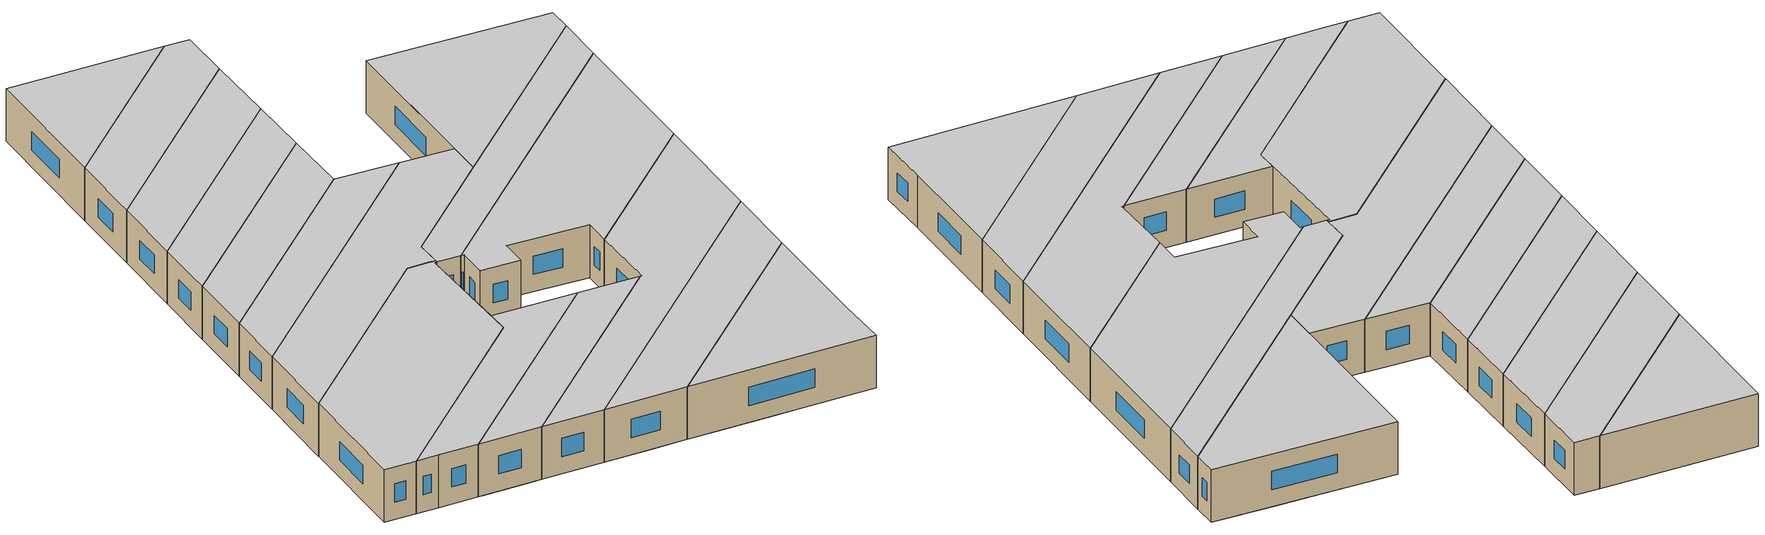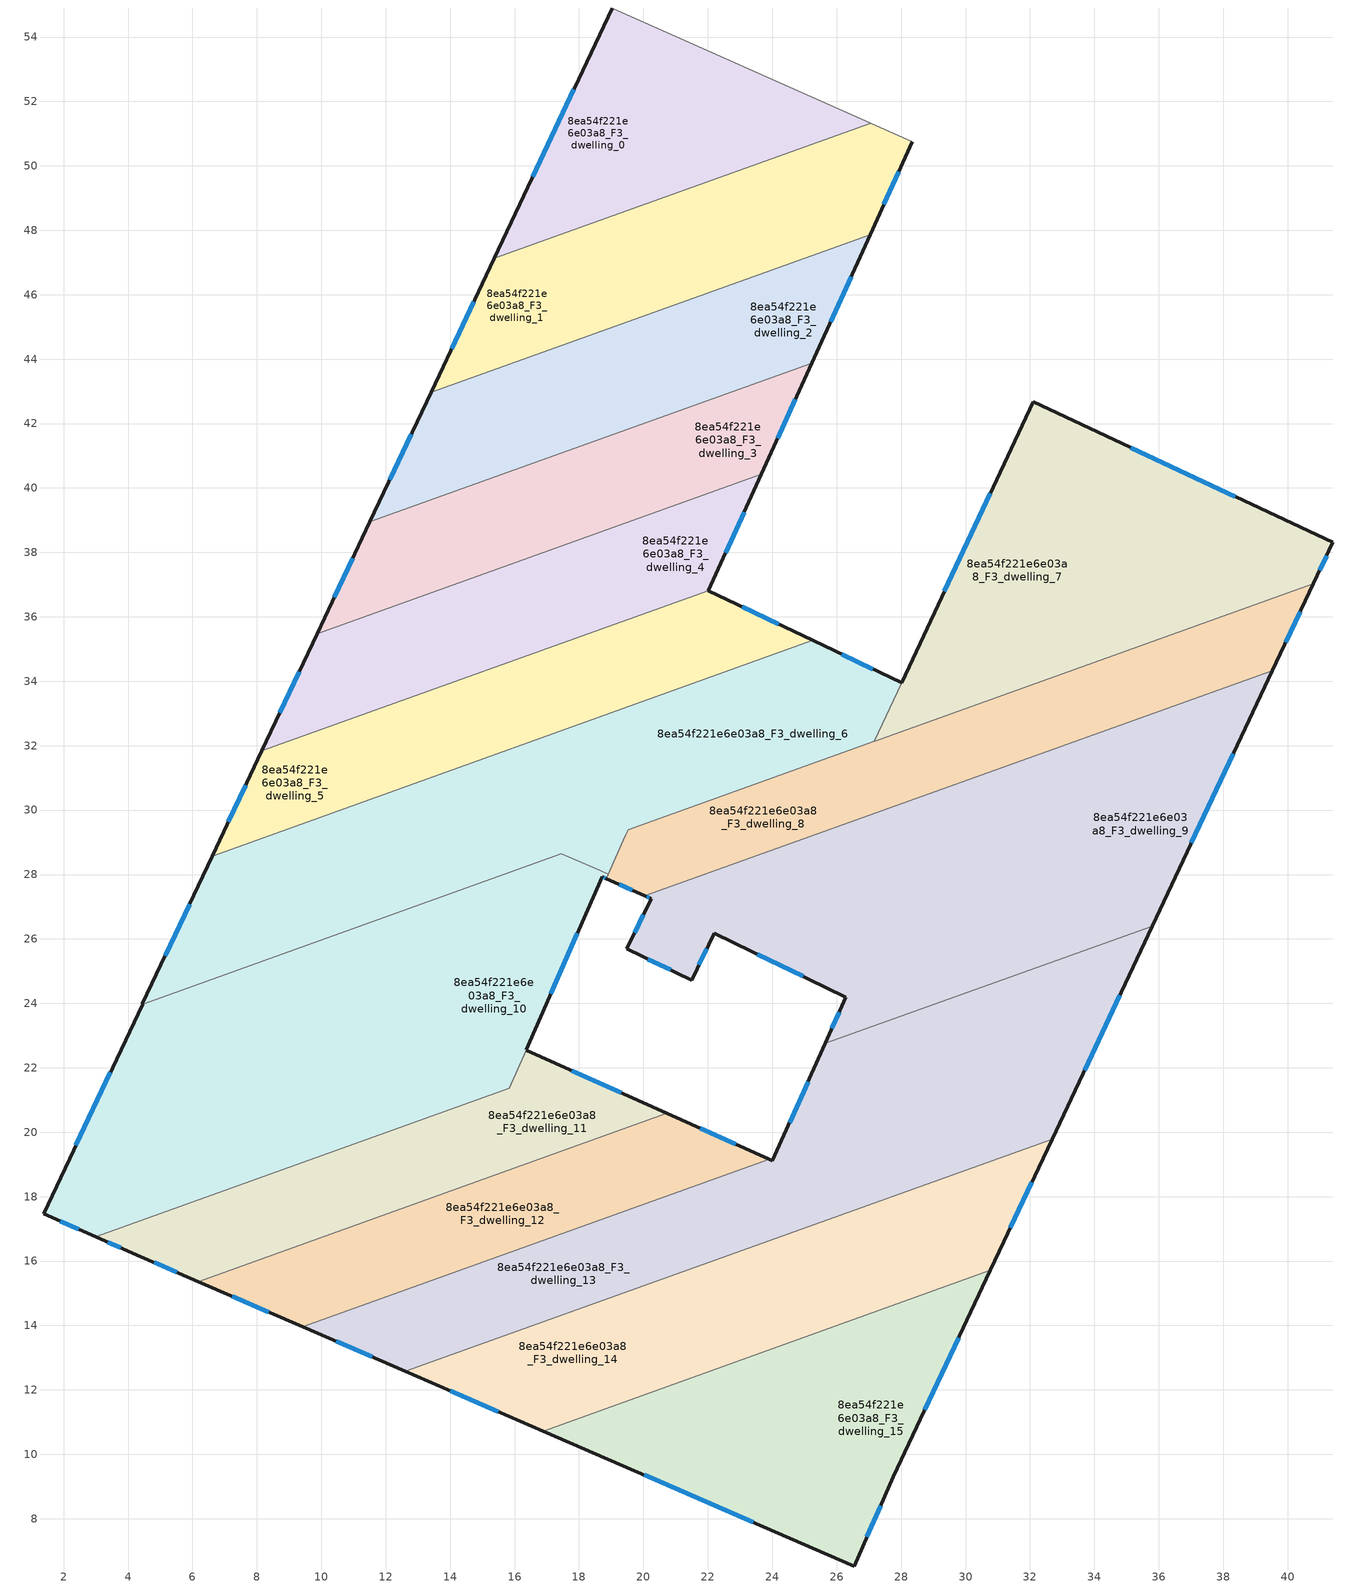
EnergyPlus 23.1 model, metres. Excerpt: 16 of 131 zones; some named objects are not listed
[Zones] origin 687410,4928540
8ea54f221e6e03a8_F3_dwelling_0
 floor to 8ea54f221e6e03a8_F2_dwelling_9 (EU_floor_Construction): 21.32,53.88 18.72,48.33 15.37,47.13 19.04,54.9 z9
 floor to 8ea54f221e6e03a8_F2_dwelling_10 (EU_floor_Construction): 23.63,52.85 22.08,49.54 18.72,48.33 21.32,53.88 z9
 floor to 8ea54f221e6e03a8_F2_dwelling_11 (EU_floor_Construction): 25.94,51.82 25.44,50.74 22.08,49.54 23.63,52.85 z9
 floor adiabatic (EU_floor_Construction): 27.06,51.33 25.44,50.74 25.94,51.82 z9
 wall outside (EU_wall_Construction): 19.04,54.9 15.37,47.13 z9:12
 wall adiabatic (EU_wall_Construction): 27.06,51.33 19.04,54.9 z9:12
 wall to 8ea54f221e6e03a8_F3_dwelling_1 (EU_wall_Construction): 15.37,47.13 27.06,51.33 z9:12
 window (EU_Window_Construction): 17.84,52.37 16.56,49.66 z9.98:11.02
 ceiling to 8ea54f221e6e03a8_F4_dwelling_0 (EU_floor_Construction): 27.06,51.33 19.04,54.9 15.37,47.13 z12
8ea54f221e6e03a8_F3_dwelling_1
 floor to 8ea54f221e6e03a8_F2_dwelling_9 (EU_floor_Construction): 18.72,48.33 16.78,44.18 13.41,42.97 15.37,47.13 z9
 floor to 8ea54f221e6e03a8_F2_dwelling_11 (EU_floor_Construction): 25.44,50.74 23.49,46.59 20.14,45.39 22.08,49.54 z9
 floor adiabatic (EU_floor_Construction): 28.35,50.75 27.04,47.86 23.49,46.59 25.44,50.74 27.06,51.33 z9
 floor to 8ea54f221e6e03a8_F2_dwelling_10 (EU_floor_Construction): 22.08,49.54 20.14,45.39 16.78,44.18 18.72,48.33 z9
 wall outside (EU_wall_Construction): 27.04,47.86 28.35,50.75 / 15.37,47.13 13.41,42.97 z9:12
 wall adiabatic (EU_wall_Construction): 28.35,50.75 27.06,51.33 z9:12
 wall to 8ea54f221e6e03a8_F3_dwelling_2 (EU_wall_Construction): 13.41,42.97 27.04,47.86 z9:12
 window (EU_Window_Construction): 27.46,48.8 27.92,49.81 / 14.73,45.78 14.05,44.32 z9.98:11.02
 ceiling to 8ea54f221e6e03a8_F4_dwelling_1 (EU_floor_Construction): 27.04,47.86 28.35,50.75 27.06,51.33 15.37,47.13 13.41,42.97 z12
8ea54f221e6e03a8_F3_dwelling_10
 floor to 8ea54f221e6e03a8_F2_dwelling_0 (EU_floor_Construction): 8.07,25.27 4.3,17.23 2.99,16.76 1.38,17.47 4.45,23.98 z9
 floor to 8ea54f221e6e03a8_F2_dwelling_3 (EU_floor_Construction): 18.51,28.2 18.44,28.05 18.72,27.93 18.65,27.78 18.62,27.72 17.69,25.6 17.57,25.32 17.38,24.89 17.31,24.72 17.16,24.39 17.14,24.34 17.02,24.06 16.92,23.83 16.54,22.96 16.39,22.62 16.36,22.55 15.95,22.73 15.21,21.14 11.56,19.83 15.32,27.88 17.45,28.64 z9
 floor to 8ea54f221e6e03a8_F2_dwelling_2 (EU_floor_Construction): 15.32,27.88 11.56,19.83 7.93,18.53 11.69,26.57 z9
 floor to 8ea54f221e6e03a8_F2_dwelling_13 (EU_floor_Construction): 18.9,28.01 18.91,28.01 18.86,27.87 18.45,28.06 18.51,28.19 18.64,28.13 z9
 floor to 8ea54f221e6e03a8_F2_dwelling_4 (EU_floor_Construction): 16.36,22.55 15.83,21.37 15.21,21.14 15.95,22.73 z9
 floor to 8ea54f221e6e03a8_F2_dwelling_1 (EU_floor_Construction): 11.69,26.57 7.93,18.53 4.3,17.23 8.07,25.27 z9
 wall outside (EU_wall_Construction): 4.45,23.98 1.38,17.47 2.99,16.76 / 18.85,27.87 18.72,27.93 / 16.36,22.56 18.72,27.93 z9:12
 wall to 8ea54f221e6e03a8_F3_dwelling_6 (EU_wall_Construction): 18.64,28.14 17.45,28.64 4.45,23.98 / 18.91,28.01 18.64,28.13 z9:12
 wall to 8ea54f221e6e03a8_F3_dwelling_11 (EU_wall_Construction): 15.84,21.37 16.36,22.55 / 2.99,16.76 15.83,21.37 z9:12
 wall to 8ea54f221e6e03a8_F3_dwelling_8 (EU_wall_Construction): 18.85,27.87 18.91,28.01 z9:12
 window (EU_Window_Construction): 1.9,17.24 2.47,16.99 / 3.45,21.86 2.38,19.59 / 18.81,27.89 18.76,27.91 / 17.13,24.3 17.95,26.18 z9.98:11.02
 ceiling to 8ea54f221e6e03a8_F4_dwelling_10 (EU_floor_Construction): 15.83,21.37 18.72,27.93 18.85,27.87 18.91,28.01 18.64,28.13 17.45,28.64 4.45,23.98 1.38,17.47 2.99,16.76 z12
8ea54f221e6e03a8_F3_dwelling_11
 floor to 8ea54f221e6e03a8_F2_dwelling_4 (EU_floor_Construction): 19.29,21.23 19.33,21.21 19.47,21.15 18.9,19.93 13.79,18.1 15.21,21.14 15.84,21.37 16.36,22.55 z9
 floor to 8ea54f221e6e03a8_F2_dwelling_3 (EU_floor_Construction): 15.21,21.14 13.79,18.1 10.14,16.78 11.56,19.83 z9
 floor to 8ea54f221e6e03a8_F2_dwelling_5 (EU_floor_Construction): 20.73,20.59 18.9,19.93 19.47,21.15 z9
 floor to 8ea54f221e6e03a8_F2_dwelling_2 (EU_floor_Construction): 11.56,19.83 10.14,16.78 6.5,15.48 7.93,18.53 z9
 floor to 8ea54f221e6e03a8_F2_dwelling_0 (EU_floor_Construction): 4.3,17.23 3.9,16.35 2.99,16.76 z9
 floor to 8ea54f221e6e03a8_F2_dwelling_1 (EU_floor_Construction): 7.93,18.53 6.5,15.48 6.18,15.36 4.15,16.24 3.9,16.35 4.3,17.23 z9
 wall outside (EU_wall_Construction): 2.99,16.76 4.15,16.24 6.18,15.36 / 20.73,20.59 16.36,22.55 z9:12
 wall to 8ea54f221e6e03a8_F3_dwelling_12 (EU_wall_Construction): 6.18,15.36 20.73,20.59 z9:12
 window (EU_Window_Construction): 3.37,16.59 3.77,16.41 / 19.31,21.23 17.78,21.91 / 4.81,15.96 5.52,15.65 z9.98:11.02
 ceiling to 8ea54f221e6e03a8_F4_dwelling_11 (EU_floor_Construction): 20.73,20.59 16.36,22.55 15.84,21.37 2.99,16.76 4.15,16.24 6.18,15.36 z12
8ea54f221e6e03a8_F3_dwelling_12
 floor to 8ea54f221e6e03a8_F2_dwelling_5 (EU_floor_Construction): 22.89,19.61 22.43,18.63 17.45,16.84 18.9,19.93 20.73,20.59 z9
 floor to 8ea54f221e6e03a8_F2_dwelling_1 (EU_floor_Construction): 6.5,15.48 6.4,15.27 6.18,15.36 z9
 floor to 8ea54f221e6e03a8_F2_dwelling_6 (EU_floor_Construction): 23.9,19.16 22.43,18.63 22.89,19.61 z9
 floor to 8ea54f221e6e03a8_F2_dwelling_4 (EU_floor_Construction): 18.9,19.93 17.45,16.84 12.34,15.01 13.79,18.1 z9
 floor to 8ea54f221e6e03a8_F2_dwelling_3 (EU_floor_Construction): 13.79,18.1 12.34,15.01 9.42,13.96 8.92,14.18 10.14,16.78 z9
 floor to 8ea54f221e6e03a8_F2_dwelling_2 (EU_floor_Construction): 10.14,16.78 8.92,14.18 6.4,15.27 6.5,15.48 z9
 wall outside (EU_wall_Construction): 6.18,15.36 9.42,13.96 / 23.91,19.16 20.73,20.59 z9:12
 wall to 8ea54f221e6e03a8_F3_dwelling_13 (EU_wall_Construction): 9.42,13.96 23.91,19.16 z9:12
 window (EU_Window_Construction): 7.23,14.91 8.36,14.41 / 22.87,19.62 21.76,20.12 z9.98:11.02
 ceiling to 8ea54f221e6e03a8_F4_dwelling_12 (EU_floor_Construction): 23.91,19.16 20.73,20.59 6.18,15.36 9.42,13.96 z12
8ea54f221e6e03a8_F3_dwelling_13
 floor to 8ea54f221e6e03a8_F2_dwelling_7 (EU_floor_Construction): 31.58,24.09 28.93,18.43 25.2,17.09 28.3,23.71 30.61,24.54 z9
 floor to 8ea54f221e6e03a8_F2_dwelling_8 (EU_floor_Construction): 34.15,22.88 32.68,19.78 28.93,18.43 31.58,24.09 z9
 floor adiabatic (EU_floor_Construction): 35.8,26.4 34.15,22.88 30.61,24.54 z9; 22.43,18.63 21.01,15.59 12.61,12.57 9.42,13.96 z9
 floor to 8ea54f221e6e03a8_F2_dwelling_6 (EU_floor_Construction): 28.3,23.71 25.2,17.09 21.01,15.59 22.43,18.63 23.9,19.16 24.01,19.11 25.64,22.75 z9
 wall outside (EU_wall_Construction): 25.64,22.75 24.01,19.11 23.91,19.16 / 32.69,19.78 35.8,26.4 / 9.42,13.96 12.61,12.57 z9:12
 wall to 8ea54f221e6e03a8_F3_dwelling_9 (EU_wall_Construction): 35.8,26.4 25.64,22.75 z9:12
 wall to 8ea54f221e6e03a8_F3_dwelling_14 (EU_wall_Construction): 12.61,12.57 32.69,19.78 z9:12
 window (EU_Window_Construction): 25.11,21.57 24.54,20.3 / 33.7,21.93 34.79,24.25 / 10.46,13.51 11.57,13.02 z9.98:11.02
 ceiling to 8ea54f221e6e03a8_F4_dwelling_13 (EU_floor_Construction): 32.69,19.78 35.8,26.4 25.64,22.75 24.01,19.11 23.91,19.16 9.42,13.96 12.61,12.57 z12
8ea54f221e6e03a8_F3_dwelling_14
 floor to 8ea54f221e6e03a8_F2_dwelling_6 (EU_floor_Construction): 25.2,17.09 23.3,13.03 19.11,11.52 21.01,15.59 z9
 floor to 8ea54f221e6e03a8_F2_dwelling_5 (EU_floor_Construction): 21.01,15.59 19.11,11.52 16.88,10.72 14.98,11.55 16.03,13.8 z9
 floor to 8ea54f221e6e03a8_F2_dwelling_8 (EU_floor_Construction): 32.68,19.78 30.77,15.71 27.03,14.36 28.93,18.43 z9
 floor to 8ea54f221e6e03a8_F2_dwelling_4 (EU_floor_Construction): 16.03,13.8 14.98,11.55 12.61,12.57 z9
 floor to 8ea54f221e6e03a8_F2_dwelling_7 (EU_floor_Construction): 28.93,18.43 27.03,14.36 23.3,13.03 25.2,17.09 z9
 wall outside (EU_wall_Construction): 30.77,15.71 32.69,19.78 / 12.61,12.57 16.88,10.72 z9:12
 wall to 8ea54f221e6e03a8_F3_dwelling_15 (EU_wall_Construction): 16.88,10.72 30.77,15.71 z9:12
 window (EU_Window_Construction): 31.39,17.03 32.06,18.45 / 14,11.97 15.49,11.32 z9.98:11.02
 ceiling to 8ea54f221e6e03a8_F4_dwelling_14 (EU_floor_Construction): 30.77,15.71 32.69,19.78 12.61,12.57 16.88,10.72 z12
8ea54f221e6e03a8_F3_dwelling_15
 floor to 8ea54f221e6e03a8_F2_dwelling_8 (EU_floor_Construction): 30.77,15.71 27.76,9.3 26.55,6.53 23.91,7.68 27.03,14.36 z9
 floor to 8ea54f221e6e03a8_F2_dwelling_7 (EU_floor_Construction): 27.03,14.36 23.91,7.68 21.32,8.8 23.3,13.03 z9
 floor to 8ea54f221e6e03a8_F2_dwelling_5 (EU_floor_Construction): 19.11,11.52 18.43,10.05 16.88,10.72 z9
 floor to 8ea54f221e6e03a8_F2_dwelling_6 (EU_floor_Construction): 23.3,13.03 21.32,8.8 18.43,10.05 19.11,11.52 z9
 wall outside (EU_wall_Construction): 16.88,10.72 26.55,6.53 27.76,9.3 30.77,15.71 z9:12
 window (EU_Window_Construction): 28.74,11.38 29.79,13.62 / 26.94,7.43 27.36,8.4 / 20.03,9.36 23.4,7.89 z9.98:11.02
 ceiling to 8ea54f221e6e03a8_F4_dwelling_15 (EU_floor_Construction): 27.76,9.3 30.77,15.71 16.88,10.72 26.55,6.53 z12
8ea54f221e6e03a8_F3_dwelling_2
 floor to 8ea54f221e6e03a8_F2_dwelling_11 (EU_floor_Construction): 23.49,46.59 21.62,42.57 18.26,41.37 20.14,45.39 z9
 floor adiabatic (EU_floor_Construction): 27.04,47.86 25.22,43.87 21.62,42.57 23.49,46.59 z9
 floor to 8ea54f221e6e03a8_F2_dwelling_9 (EU_floor_Construction): 16.78,44.18 14.91,40.17 11.51,38.95 13.41,42.97 z9
 floor to 8ea54f221e6e03a8_F2_dwelling_10 (EU_floor_Construction): 20.14,45.39 18.26,41.37 14.91,40.17 16.78,44.18 z9
 wall outside (EU_wall_Construction): 13.41,42.97 11.51,38.95 / 25.22,43.87 27.04,47.86 z9:12
 wall to 8ea54f221e6e03a8_F3_dwelling_3 (EU_wall_Construction): 11.51,38.95 25.22,43.87 z9:12
 window (EU_Window_Construction): 12.79,41.66 12.13,40.25 / 25.81,45.17 26.45,46.56 z9.98:11.02
 ceiling to 8ea54f221e6e03a8_F4_dwelling_2 (EU_floor_Construction): 25.22,43.87 27.04,47.86 13.41,42.97 11.51,38.95 z12
8ea54f221e6e03a8_F3_dwelling_3
 floor to 8ea54f221e6e03a8_F2_dwelling_12 (EU_floor_Construction): 25.22,43.87 23.66,40.43 20,39.11 21.62,42.57 z9
 floor to 8ea54f221e6e03a8_F2_dwelling_10 (EU_floor_Construction): 18.26,41.37 16.65,37.91 13.29,36.71 14.91,40.17 z9
 floor to 8ea54f221e6e03a8_F2_dwelling_11 (EU_floor_Construction): 21.62,42.57 20,39.11 16.65,37.91 18.26,41.37 z9
 floor to 8ea54f221e6e03a8_F2_dwelling_9 (EU_floor_Construction): 14.91,40.17 13.29,36.71 9.87,35.48 11.51,38.95 z9
 wall outside (EU_wall_Construction): 23.66,40.43 25.22,43.87 / 11.51,38.95 9.87,35.48 z9:12
 wall to 8ea54f221e6e03a8_F3_dwelling_4 (EU_wall_Construction): 9.87,35.48 23.66,40.43 z9:12
 window (EU_Window_Construction): 24.17,41.55 24.71,42.75 / 10.98,37.82 10.41,36.61 z9.98:11.02
 ceiling to 8ea54f221e6e03a8_F4_dwelling_3 (EU_floor_Construction): 23.66,40.43 25.22,43.87 11.51,38.95 9.87,35.48 z12
8ea54f221e6e03a8_F3_dwelling_4
 floor to 8ea54f221e6e03a8_F2_dwelling_11 (EU_floor_Construction): 20,39.11 18.3,35.48 14.95,34.27 16.65,37.91 z9
 floor to 8ea54f221e6e03a8_F2_dwelling_0 (EU_floor_Construction): 11.83,33.32 11.73,33.12 8.15,31.83 9.39,34.46 z9
 floor to 8ea54f221e6e03a8_F2_dwelling_10 (EU_floor_Construction): 16.65,37.91 14.95,34.27 12.03,33.23 11.83,33.32 11.73,33.37 13.29,36.71 z9
 floor adiabatic (EU_floor_Construction): 23.66,40.43 22.02,36.81 18.3,35.48 20,39.11 z9
 floor to 8ea54f221e6e03a8_F2_dwelling_1 (EU_floor_Construction): 12.03,33.23 11.73,33.12 11.83,33.32 z9
 floor to 8ea54f221e6e03a8_F2_dwelling_9 (EU_floor_Construction): 13.29,36.71 11.73,33.37 9.39,34.46 9.87,35.48 z9
 wall outside (EU_wall_Construction): 22.02,36.81 23.66,40.43 / 9.87,35.48 8.15,31.83 z9:12
 wall to 8ea54f221e6e03a8_F3_dwelling_5 (EU_wall_Construction): 8.15,31.83 22.02,36.81 z9:12
 window (EU_Window_Construction): 22.55,37.99 23.13,39.25 / 9.31,34.3 8.71,33.02 z9.98:11.02
 ceiling to 8ea54f221e6e03a8_F4_dwelling_4 (EU_floor_Construction): 22.02,36.81 23.66,40.43 9.87,35.48 8.15,31.83 z12
8ea54f221e6e03a8_F3_dwelling_5
 floor to 8ea54f221e6e03a8_F2_dwelling_2 (EU_floor_Construction): 15.31,31.69 13.83,31.16 14.3,32.16 z9
 floor to 8ea54f221e6e03a8_F2_dwelling_0 (EU_floor_Construction): 11.73,33.12 10.21,29.86 6.61,28.57 8.15,31.83 z9
 floor to 8ea54f221e6e03a8_F2_dwelling_12 (EU_floor_Construction): 21.64,36.68 20.12,33.42 16.78,32.22 18.3,35.48 z9
 floor to 8ea54f221e6e03a8_F2_dwelling_13 (EU_floor_Construction): 25.26,35.26 20.12,33.42 21.64,36.68 22.02,36.81 z9
 floor to 8ea54f221e6e03a8_F2_dwelling_1 (EU_floor_Construction): 14.3,32.16 13.83,31.16 10.21,29.86 11.73,33.12 12.03,33.23 z9
 floor to 8ea54f221e6e03a8_F2_dwelling_11 (EU_floor_Construction): 18.3,35.48 16.78,32.22 15.31,31.69 14.02,32.29 14.95,34.27 z9
 floor to 8ea54f221e6e03a8_F2_dwelling_10 (EU_floor_Construction): 14.95,34.27 14.02,32.29 12.03,33.23 z9
 wall outside (EU_wall_Construction): 25.26,35.26 22.02,36.81 / 8.15,31.83 6.61,28.57 z9:12
 wall to 8ea54f221e6e03a8_F3_dwelling_6 (EU_wall_Construction): 6.61,28.57 25.26,35.26 z9:12
 window (EU_Window_Construction): 24.21,35.77 23.07,36.31 / 7.65,30.77 7.11,29.63 z9.98:11.02
 ceiling to 8ea54f221e6e03a8_F4_dwelling_5 (EU_floor_Construction): 25.26,35.26 22.02,36.81 8.15,31.83 6.61,28.57 z12
8ea54f221e6e03a8_F3_dwelling_6
 floor to 8ea54f221e6e03a8_F2_dwelling_13 (EU_floor_Construction): 28.02,33.95 27.17,32.14 19.52,29.39 18.91,28.01 18.64,28.13 18.51,28.19 19.28,29.84 18.59,30.16 20.12,33.42 25.26,35.26 z9
 floor to 8ea54f221e6e03a8_F2_dwelling_12 (EU_floor_Construction): 20.12,33.42 18.59,30.16 16.31,31.22 16.78,32.22 z9
 floor to 8ea54f221e6e03a8_F2_dwelling_2 (EU_floor_Construction): 16.78,31 15.32,27.88 11.69,26.58 13.83,31.16 15.31,31.69 z9
 floor to 8ea54f221e6e03a8_F2_dwelling_0 (EU_floor_Construction): 10.21,29.86 8.07,25.28 4.45,23.98 6.61,28.57 z9
 floor to 8ea54f221e6e03a8_F2_dwelling_11 (EU_floor_Construction): 16.78,32.22 16.31,31.22 15.31,31.69 z9
 floor adiabatic (EU_floor_Construction): 19.28,29.84 18.51,28.19 17.45,28.64 8.07,25.28 10.21,29.86 13.83,31.16 11.69,26.58 15.32,27.88 16.78,31 z9
 wall outside (EU_wall_Construction): 6.61,28.57 4.45,23.98 / 28.02,33.95 25.26,35.26 z9:12
 wall to 8ea54f221e6e03a8_F3_dwelling_7 (EU_wall_Construction): 27.17,32.14 28.02,33.95 z9:12
 wall to 8ea54f221e6e03a8_F3_dwelling_8 (EU_wall_Construction): 19.44,29.21 19.52,29.39 27.17,32.14 / 18.91,28.01 19.44,29.2 z9:12
 window (EU_Window_Construction): 5.91,27.08 5.15,25.47 / 27.12,34.38 26.16,34.84 z9.98:11.02
 ceiling to 8ea54f221e6e03a8_F4_dwelling_6 (EU_floor_Construction): 27.17,32.14 28.02,33.95 25.26,35.26 6.61,28.57 4.45,23.98 17.45,28.64 18.64,28.14 18.91,28.01 19.52,29.39 z12
8ea54f221e6e03a8_F3_dwelling_7
 floor to 8ea54f221e6e03a8_F2_dwelling_14 (EU_floor_Construction): 35.29,41.18 31.85,33.82 27.38,32.22 28.16,33.88 28.02,33.95 32.1,42.67 z9
 floor to 8ea54f221e6e03a8_F2_dwelling_15 (EU_floor_Construction): 38.34,39.75 36.31,35.42 31.85,33.82 35.29,41.18 z9
 floor to 8ea54f221e6e03a8_F2_dwelling_13 (EU_floor_Construction): 28.16,33.88 27.38,32.22 27.18,32.14 28.02,33.95 z9
 floor to 8ea54f221e6e03a8_F2_dwelling_16 (EU_floor_Construction): 41.41,38.32 40.8,37.03 36.31,35.42 38.34,39.75 z9
 wall outside (EU_wall_Construction): 40.8,37.03 41.41,38.32 32.1,42.67 28.02,33.96 z9:12
 wall to 8ea54f221e6e03a8_F3_dwelling_8 (EU_wall_Construction): 27.18,32.14 40.8,37.03 z9:12
 window (EU_Window_Construction): 30.77,39.84 29.35,36.79 / 38.38,39.73 35.12,41.26 / 41,37.45 41.21,37.9 z9.98:11.02
 ceiling to 8ea54f221e6e03a8_F4_dwelling_7 (EU_floor_Construction): 40.8,37.03 41.41,38.32 32.1,42.67 27.18,32.14 z12
8ea54f221e6e03a8_F3_dwelling_8
 floor to 8ea54f221e6e03a8_F2_dwelling_13 (EU_floor_Construction): 27.38,32.21 26.12,29.51 20.05,27.34 18.86,27.87 19.52,29.39 z9
 floor to 8ea54f221e6e03a8_F2_dwelling_14 (EU_floor_Construction): 31.85,33.82 30.59,31.12 26.12,29.51 27.38,32.21 z9
 floor to 8ea54f221e6e03a8_F2_dwelling_15 (EU_floor_Construction): 36.31,35.42 35.05,32.72 30.59,31.12 31.85,33.82 z9
 floor to 8ea54f221e6e03a8_F2_dwelling_16 (EU_floor_Construction): 40.8,37.03 39.53,34.33 35.05,32.72 36.31,35.42 z9
 wall outside (EU_wall_Construction): 39.53,34.33 40.8,37.03 / 18.85,27.87 20.05,27.33 z9:12
 wall to 8ea54f221e6e03a8_F3_dwelling_9 (EU_wall_Construction): 20.05,27.33 39.53,34.33 z9:12
 window (EU_Window_Construction): 39.94,35.21 40.39,36.15 / 19.24,27.7 19.66,27.51 z9.98:11.02
 ceiling to 8ea54f221e6e03a8_F4_dwelling_8 (EU_floor_Construction): 39.53,34.33 40.8,37.03 19.52,29.39 18.85,27.87 20.05,27.33 z12
8ea54f221e6e03a8_F3_dwelling_9
 floor to 8ea54f221e6e03a8_F2_dwelling_16 (EU_floor_Construction): 39.53,34.33 35.8,26.4 31.35,24.8 35.05,32.72 z9
 floor to 8ea54f221e6e03a8_F2_dwelling_15 (EU_floor_Construction): 35.05,32.72 31.35,24.8 30.61,24.54 28.07,25.73 30.59,31.12 z9
 floor to 8ea54f221e6e03a8_F2_dwelling_6 (EU_floor_Construction): 29.03,25.28 28.3,23.71 25.64,22.75 26.29,24.19 24.19,25.21 25.08,27.12 z9
 floor to 8ea54f221e6e03a8_F2_dwelling_13 (EU_floor_Construction): 26.12,29.51 25.02,27.15 25.08,27.12 24.19,25.21 22.2,26.17 21.5,24.72 19.49,25.69 20.24,27.25 20.05,27.34 z9
 floor to 8ea54f221e6e03a8_F2_dwelling_7 (EU_floor_Construction): 30.61,24.54 28.3,23.71 29.03,25.28 z9
 floor to 8ea54f221e6e03a8_F2_dwelling_14 (EU_floor_Construction): 30.59,31.12 28.07,25.73 25.02,27.15 26.12,29.51 z9
 wall outside (EU_wall_Construction): 20.05,27.33 20.24,27.25 19.49,25.69 21.5,24.72 22.2,26.17 26.29,24.19 25.64,22.75 / 35.8,26.4 39.53,34.33 z9:12
 window (EU_Window_Construction): 23.53,25.53 24.96,24.83 / 21.72,25.19 21.97,25.7 / 20.14,25.38 20.84,25.04 / 19.99,26.74 19.73,26.2 / 20.11,27.31 20.18,27.28 / 37.01,28.98 38.32,31.75 / 26.08,23.72 25.85,23.22 z9.98:11.02
 ceiling to 8ea54f221e6e03a8_F4_dwelling_9 (EU_floor_Construction): 35.8,26.4 39.53,34.33 20.05,27.33 20.24,27.25 19.49,25.69 21.5,24.72 22.2,26.17 26.29,24.19 25.64,22.75 z12
[Building]
EU S2 Campaign: North Axis=0; Terrain=City; Solar Distribution=FullExterior
[Site:Location]
Bologna: Latitude=44.5; Longitude=11.25; Time Zone=1; Elevation=37
[SizingPeriod:WeatherFileDays]
AnnualSizingPeriod: Begin Month=1; Begin Day of Month=1; End Month=12; End Day of Month=31; Day of Week for Start Day=Monday; Use Weather File Daylight Saving Period=No; Use Weather File Rain and Snow Indicators=No
[MATERIAL]
EU_InternalMass_Material: Roughness=MediumRough; Thickness=0.1; Conductivity=1; Density=1800; Specific Heat=900; Thermal Absorptance=0.9; Solar Absorptance=0.7; Visible Absorptance=0.7
[MATERIAL:NOMASS] Roughness=MediumRough; Thermal Absorptance=0.9; Solar Absorptance=0.7; Visible Absorptance=0.7
Name | Thermal Resistance
EU_wall_NoMass | 0.905828
EU_floor_NoMass | 0.67114
[WINDOWMATERIAL:SIMPLEGLAZINGSYSTEM]
EU_Window_SimpleGlazing: UFactor=4.52486; Solar Heat Gain Coefficient=0.85; Visible Transmittance=0.85
[CONSTRUCTION]
EU_wall_Construction: EU_wall_NoMass
EU_floor_Construction: EU_floor_NoMass
EU_Window_Construction: EU_Window_SimpleGlazing
EU_InternalMass_Construction: EU_InternalMass_Material
[ZONE] Type=1; Multiplier=1; Ceiling Height=autocalculate; Floor Area=autocalculate; Part of Total Floor Area=Yes
Name | Volume
8ea54f221e6e03a8_F3_dwelling_0 | 113.149
8ea54f221e6e03a8_F3_dwelling_1 | 137.885
8ea54f221e6e03a8_F3_dwelling_10 | 294.646
8ea54f221e6e03a8_F3_dwelling_11 | 113.592
8ea54f221e6e03a8_F3_dwelling_12 | 111.928
8ea54f221e6e03a8_F3_dwelling_13 | 260.253
8ea54f221e6e03a8_F3_dwelling_14 | 172.309
8ea54f221e6e03a8_F3_dwelling_15 | 158.648
8ea54f221e6e03a8_F3_dwelling_2 | 137.103
8ea54f221e6e03a8_F3_dwelling_3 | 118.755
8ea54f221e6e03a8_F3_dwelling_4 | 125.599
8ea54f221e6e03a8_F3_dwelling_5 | 132.168
8ea54f221e6e03a8_F3_dwelling_6 | 249.566
8ea54f221e6e03a8_F3_dwelling_7 | 201.1
8ea54f221e6e03a8_F3_dwelling_8 | 140.626
8ea54f221e6e03a8_F3_dwelling_9 | 288.298
[INTERNALMASS] Construction=EU_InternalMass_Construction
Name | Zone or ZoneList | Surface Area
8ea54f221e6e03a8_F3_dwelling_0_EU_InternalMass | 8ea54f221e6e03a8_F3_dwelling_0 | 37.7178
8ea54f221e6e03a8_F3_dwelling_1_EU_InternalMass | 8ea54f221e6e03a8_F3_dwelling_1 | 45.96
8ea54f221e6e03a8_F3_dwelling_2_EU_InternalMass | 8ea54f221e6e03a8_F3_dwelling_2 | 45.7077
8ea54f221e6e03a8_F3_dwelling_3_EU_InternalMass | 8ea54f221e6e03a8_F3_dwelling_3 | 39.5729
8ea54f221e6e03a8_F3_dwelling_4_EU_InternalMass | 8ea54f221e6e03a8_F3_dwelling_4 | 41.8763
8ea54f221e6e03a8_F3_dwelling_5_EU_InternalMass | 8ea54f221e6e03a8_F3_dwelling_5 | 44.0561
8ea54f221e6e03a8_F3_dwelling_6_EU_InternalMass | 8ea54f221e6e03a8_F3_dwelling_6 | 83.1915
8ea54f221e6e03a8_F3_dwelling_7_EU_InternalMass | 8ea54f221e6e03a8_F3_dwelling_7 | 67.0629
8ea54f221e6e03a8_F3_dwelling_8_EU_InternalMass | 8ea54f221e6e03a8_F3_dwelling_8 | 46.8763
8ea54f221e6e03a8_F3_dwelling_9_EU_InternalMass | 8ea54f221e6e03a8_F3_dwelling_9 | 96.0929
8ea54f221e6e03a8_F3_dwelling_10_EU_InternalMass | 8ea54f221e6e03a8_F3_dwelling_10 | 98.2319
8ea54f221e6e03a8_F3_dwelling_11_EU_InternalMass | 8ea54f221e6e03a8_F3_dwelling_11 | 37.862
8ea54f221e6e03a8_F3_dwelling_12_EU_InternalMass | 8ea54f221e6e03a8_F3_dwelling_12 | 37.314
8ea54f221e6e03a8_F3_dwelling_13_EU_InternalMass | 8ea54f221e6e03a8_F3_dwelling_13 | 86.7431
8ea54f221e6e03a8_F3_dwelling_14_EU_InternalMass | 8ea54f221e6e03a8_F3_dwelling_14 | 57.4429
8ea54f221e6e03a8_F3_dwelling_15_EU_InternalMass | 8ea54f221e6e03a8_F3_dwelling_15 | 52.8839
[OTHEREQUIPMENT] Fuel Type=Electricity; Design Level Calculation Method=Watts/Area; Power per Zone Floor Area=1; Fraction Latent=0; Fraction Radiant=0; Fraction Lost=0; Carbon Dioxide Generation Rate=0; EndUse Subcategory=EU_Step8_InternalGains
Name | Zone or ZoneList or Space or SpaceList | Schedule
EU_Step8_InternalGain_8ea54f221e6e03a8_F3_dwelling_0_f000 | 8ea54f221e6e03a8_F3_dwelling_0 | EU_Step8_GainSchedule_8ea54f221e6e03a8_F3_dwelling_0_f000
EU_Step8_InternalGain_8ea54f221e6e03a8_F3_dwelling_1_f000 | 8ea54f221e6e03a8_F3_dwelling_1 | EU_Step8_GainSchedule_8ea54f221e6e03a8_F3_dwelling_1_f000
EU_Step8_InternalGain_8ea54f221e6e03a8_F3_dwelling_2_f000 | 8ea54f221e6e03a8_F3_dwelling_2 | EU_Step8_GainSchedule_8ea54f221e6e03a8_F3_dwelling_2_f000
EU_Step8_InternalGain_8ea54f221e6e03a8_F3_dwelling_3_f000 | 8ea54f221e6e03a8_F3_dwelling_3 | EU_Step8_GainSchedule_8ea54f221e6e03a8_F3_dwelling_3_f000
EU_Step8_InternalGain_8ea54f221e6e03a8_F3_dwelling_4_f000 | 8ea54f221e6e03a8_F3_dwelling_4 | EU_Step8_GainSchedule_8ea54f221e6e03a8_F3_dwelling_4_f000
EU_Step8_InternalGain_8ea54f221e6e03a8_F3_dwelling_5_f000 | 8ea54f221e6e03a8_F3_dwelling_5 | EU_Step8_GainSchedule_8ea54f221e6e03a8_F3_dwelling_5_f000
EU_Step8_InternalGain_8ea54f221e6e03a8_F3_dwelling_6_f000 | 8ea54f221e6e03a8_F3_dwelling_6 | EU_Step8_GainSchedule_8ea54f221e6e03a8_F3_dwelling_6_f000
EU_Step8_InternalGain_8ea54f221e6e03a8_F3_dwelling_7_f000 | 8ea54f221e6e03a8_F3_dwelling_7 | EU_Step8_GainSchedule_8ea54f221e6e03a8_F3_dwelling_7_f000
EU_Step8_InternalGain_8ea54f221e6e03a8_F3_dwelling_8_f000 | 8ea54f221e6e03a8_F3_dwelling_8 | EU_Step8_GainSchedule_8ea54f221e6e03a8_F3_dwelling_8_f000
EU_Step8_InternalGain_8ea54f221e6e03a8_F3_dwelling_9_f000 | 8ea54f221e6e03a8_F3_dwelling_9 | EU_Step8_GainSchedule_8ea54f221e6e03a8_F3_dwelling_9_f000
EU_Step8_InternalGain_8ea54f221e6e03a8_F3_dwelling_10_f000 | 8ea54f221e6e03a8_F3_dwelling_10 | EU_Step8_GainSchedule_8ea54f221e6e03a8_F3_dwelling_10_f000
EU_Step8_InternalGain_8ea54f221e6e03a8_F3_dwelling_11_f000 | 8ea54f221e6e03a8_F3_dwelling_11 | EU_Step8_GainSchedule_8ea54f221e6e03a8_F3_dwelling_11_f000
EU_Step8_InternalGain_8ea54f221e6e03a8_F3_dwelling_12_f000 | 8ea54f221e6e03a8_F3_dwelling_12 | EU_Step8_GainSchedule_8ea54f221e6e03a8_F3_dwelling_12_f000
EU_Step8_InternalGain_8ea54f221e6e03a8_F3_dwelling_13_f000 | 8ea54f221e6e03a8_F3_dwelling_13 | EU_Step8_GainSchedule_8ea54f221e6e03a8_F3_dwelling_13_f000
EU_Step8_InternalGain_8ea54f221e6e03a8_F3_dwelling_14_f000 | 8ea54f221e6e03a8_F3_dwelling_14 | EU_Step8_GainSchedule_8ea54f221e6e03a8_F3_dwelling_14_f000
EU_Step8_InternalGain_8ea54f221e6e03a8_F3_dwelling_15_f000 | 8ea54f221e6e03a8_F3_dwelling_15 | EU_Step8_GainSchedule_8ea54f221e6e03a8_F3_dwelling_15_f000
[ZONEVENTILATION:DESIGNFLOWRATE] Schedule=EU_AlwaysOn; Design Flow Rate Calculation Method=AirChanges/Hour; Air Changes per Hour=0.73129; Ventilation Type=Natural; Fan Pressure Rise=0; Fan Total Efficiency=1; Constant Term Coefficient=1; Temperature Term Coefficient=0; Velocity Term Coefficient=0; Velocity Squared Term Coefficient=0; Minimum Indoor Temperature=-100; Maximum Indoor Temperature=100; Delta Temperature=-100; Minimum Outdoor Temperature=-100; Maximum Outdoor Temperature=100; Maximum Wind Speed=40
Name | Zone or ZoneList or Space or SpaceList
EU_ConstantAir_8ea54f221e6e03a8_F3_dwelling_0 | 8ea54f221e6e03a8_F3_dwelling_0
EU_ConstantAir_8ea54f221e6e03a8_F3_dwelling_1 | 8ea54f221e6e03a8_F3_dwelling_1
EU_ConstantAir_8ea54f221e6e03a8_F3_dwelling_2 | 8ea54f221e6e03a8_F3_dwelling_2
EU_ConstantAir_8ea54f221e6e03a8_F3_dwelling_3 | 8ea54f221e6e03a8_F3_dwelling_3
EU_ConstantAir_8ea54f221e6e03a8_F3_dwelling_4 | 8ea54f221e6e03a8_F3_dwelling_4
EU_ConstantAir_8ea54f221e6e03a8_F3_dwelling_5 | 8ea54f221e6e03a8_F3_dwelling_5
EU_ConstantAir_8ea54f221e6e03a8_F3_dwelling_6 | 8ea54f221e6e03a8_F3_dwelling_6
EU_ConstantAir_8ea54f221e6e03a8_F3_dwelling_7 | 8ea54f221e6e03a8_F3_dwelling_7
EU_ConstantAir_8ea54f221e6e03a8_F3_dwelling_8 | 8ea54f221e6e03a8_F3_dwelling_8
EU_ConstantAir_8ea54f221e6e03a8_F3_dwelling_9 | 8ea54f221e6e03a8_F3_dwelling_9
EU_ConstantAir_8ea54f221e6e03a8_F3_dwelling_10 | 8ea54f221e6e03a8_F3_dwelling_10
EU_ConstantAir_8ea54f221e6e03a8_F3_dwelling_11 | 8ea54f221e6e03a8_F3_dwelling_11
EU_ConstantAir_8ea54f221e6e03a8_F3_dwelling_12 | 8ea54f221e6e03a8_F3_dwelling_12
EU_ConstantAir_8ea54f221e6e03a8_F3_dwelling_13 | 8ea54f221e6e03a8_F3_dwelling_13
EU_ConstantAir_8ea54f221e6e03a8_F3_dwelling_14 | 8ea54f221e6e03a8_F3_dwelling_14
EU_ConstantAir_8ea54f221e6e03a8_F3_dwelling_15 | 8ea54f221e6e03a8_F3_dwelling_15
[HVACTEMPLATE:ZONE:IDEALLOADSAIRSYSTEM] System Availability Schedule=EU_AlwaysOn; Maximum Heating Supply Air Temperature=50; Minimum Cooling Supply Air Temperature=13; Maximum Heating Supply Air Humidity Ratio=0.0156; Minimum Cooling Supply Air Humidity Ratio=0.0077; Heating Limit=NoLimit; Cooling Limit=NoLimit; Heating Availability Schedule=EU_AlwaysOn; Cooling Availability Schedule=EU_CoolingOff; Dehumidification Control Type=ConstantSensibleHeatRatio; Cooling Sensible Heat Ratio=0.7; Dehumidification Setpoint=60; Humidification Control Type=None; Humidification Setpoint=30; Outdoor Air Method=None; Outdoor Air Flow Rate per Person=0.00944; Outdoor Air Flow Rate per Zone Floor Area=0; Outdoor Air Flow Rate per Zone=0; Demand Controlled Ventilation Type=None; Outdoor Air Economizer Type=NoEconomizer; Heat Recovery Type=None; Sensible Heat Recovery Effectiveness=0.7; Latent Heat Recovery Effectiveness=0.65
Name | Template Thermostat
8ea54f221e6e03a8_F3_dwelling_0 | EU_HeatOnly_8ea54f221e6e03a8_F3_dwelling_0
8ea54f221e6e03a8_F3_dwelling_1 | EU_HeatOnly_8ea54f221e6e03a8_F3_dwelling_1
8ea54f221e6e03a8_F3_dwelling_2 | EU_HeatOnly_8ea54f221e6e03a8_F3_dwelling_2
8ea54f221e6e03a8_F3_dwelling_3 | EU_HeatOnly_8ea54f221e6e03a8_F3_dwelling_3
8ea54f221e6e03a8_F3_dwelling_4 | EU_HeatOnly_8ea54f221e6e03a8_F3_dwelling_4
8ea54f221e6e03a8_F3_dwelling_5 | EU_HeatOnly_8ea54f221e6e03a8_F3_dwelling_5
8ea54f221e6e03a8_F3_dwelling_6 | EU_HeatOnly_8ea54f221e6e03a8_F3_dwelling_6
8ea54f221e6e03a8_F3_dwelling_7 | EU_HeatOnly_8ea54f221e6e03a8_F3_dwelling_7
8ea54f221e6e03a8_F3_dwelling_8 | EU_HeatOnly_8ea54f221e6e03a8_F3_dwelling_8
8ea54f221e6e03a8_F3_dwelling_9 | EU_HeatOnly_8ea54f221e6e03a8_F3_dwelling_9
8ea54f221e6e03a8_F3_dwelling_10 | EU_HeatOnly_8ea54f221e6e03a8_F3_dwelling_10
8ea54f221e6e03a8_F3_dwelling_11 | EU_HeatOnly_8ea54f221e6e03a8_F3_dwelling_11
8ea54f221e6e03a8_F3_dwelling_12 | EU_HeatOnly_8ea54f221e6e03a8_F3_dwelling_12
8ea54f221e6e03a8_F3_dwelling_13 | EU_HeatOnly_8ea54f221e6e03a8_F3_dwelling_13
8ea54f221e6e03a8_F3_dwelling_14 | EU_HeatOnly_8ea54f221e6e03a8_F3_dwelling_14
8ea54f221e6e03a8_F3_dwelling_15 | EU_HeatOnly_8ea54f221e6e03a8_F3_dwelling_15
[SIZING:ZONE] Zone Cooling Design Supply Air Temperature Input Method=SupplyAirTemperature; Zone Cooling Design Supply Air Temperature=13; Zone Heating Design Supply Air Temperature Input Method=SupplyAirTemperature; Zone Heating Design Supply Air Temperature=50; Zone Cooling Design Supply Air Humidity Ratio=0.008; Zone Heating Design Supply Air Humidity Ratio=0.008; Cooling Design Air Flow Method=DesignDay; Cooling Design Air Flow Rate=0; Cooling Minimum Air Flow per Zone Floor Area=0.000762; Cooling Minimum Air Flow=0; Cooling Minimum Air Flow Fraction=0.2; Heating Design Air Flow Method=DesignDay; Heating Design Air Flow Rate=0; Heating Maximum Air Flow per Zone Floor Area=0.002032; Heating Maximum Air Flow=0.141576; Heating Maximum Air Flow Fraction=0.3; Account for Dedicated Outdoor Air System=No; Dedicated Outdoor Air System Control Strategy=NeutralSupplyAir; Dedicated Outdoor Air Low Setpoint Temperature for Design=autosize; Dedicated Outdoor Air High Setpoint Temperature for Design=autosize; Zone Load Sizing Method=Sensible Load Only No Latent Load; Zone Latent Cooling Design Supply Air Humidity Ratio Input Method=HumidityRatioDifference; Zone Cooling Design Supply Air Humidity Ratio Difference=0.005; Zone Latent Heating Design Supply Air Humidity Ratio Input Method=HumidityRatioDifference; Zone Humidification Design Supply Air Humidity Ratio Difference=0.005
8ea54f221e6e03a8_F3_dwelling_0; 8ea54f221e6e03a8_F3_dwelling_1; 8ea54f221e6e03a8_F3_dwelling_2; 8ea54f221e6e03a8_F3_dwelling_3; 8ea54f221e6e03a8_F3_dwelling_4; 8ea54f221e6e03a8_F3_dwelling_5; 8ea54f221e6e03a8_F3_dwelling_6; 8ea54f221e6e03a8_F3_dwelling_7; 8ea54f221e6e03a8_F3_dwelling_8; 8ea54f221e6e03a8_F3_dwelling_9; 8ea54f221e6e03a8_F3_dwelling_10; 8ea54f221e6e03a8_F3_dwelling_11; 8ea54f221e6e03a8_F3_dwelling_12; 8ea54f221e6e03a8_F3_dwelling_13; 8ea54f221e6e03a8_F3_dwelling_14; 8ea54f221e6e03a8_F3_dwelling_15
[SCHEDULE:CONSTANT]
Name | Hourly Value
EU_AlwaysOn | 1
EU_CoolingOff | 0
[SCHEDULE:FILE] Column Number=1; Rows to Skip at Top=0; Number of Hours of Data=8760; Column Separator=Comma; Interpolate to Timestep=No; Minutes per Item=60; Adjust Schedule for Daylight Savings=Yes
Name | File
EU_Step8_GainSchedule_8ea54f221e6e03a8_F3_dwelling_0_f000 | ../../schedules/8ea54f221e6e03a8/8ea54f221e6e03a8_F3_dwelling_0_f000_gain.csv
EU_Step8_GainSchedule_8ea54f221e6e03a8_F3_dwelling_1_f000 | ../../schedules/8ea54f221e6e03a8/8ea54f221e6e03a8_F3_dwelling_1_f000_gain.csv
EU_Step8_GainSchedule_8ea54f221e6e03a8_F3_dwelling_2_f000 | ../../schedules/8ea54f221e6e03a8/8ea54f221e6e03a8_F3_dwelling_2_f000_gain.csv
EU_Step8_GainSchedule_8ea54f221e6e03a8_F3_dwelling_3_f000 | ../../schedules/8ea54f221e6e03a8/8ea54f221e6e03a8_F3_dwelling_3_f000_gain.csv
EU_Step8_GainSchedule_8ea54f221e6e03a8_F3_dwelling_4_f000 | ../../schedules/8ea54f221e6e03a8/8ea54f221e6e03a8_F3_dwelling_4_f000_gain.csv
EU_Step8_GainSchedule_8ea54f221e6e03a8_F3_dwelling_5_f000 | ../../schedules/8ea54f221e6e03a8/8ea54f221e6e03a8_F3_dwelling_5_f000_gain.csv
EU_Step8_GainSchedule_8ea54f221e6e03a8_F3_dwelling_6_f000 | ../../schedules/8ea54f221e6e03a8/8ea54f221e6e03a8_F3_dwelling_6_f000_gain.csv
EU_Step8_GainSchedule_8ea54f221e6e03a8_F3_dwelling_7_f000 | ../../schedules/8ea54f221e6e03a8/8ea54f221e6e03a8_F3_dwelling_7_f000_gain.csv
EU_Step8_GainSchedule_8ea54f221e6e03a8_F3_dwelling_8_f000 | ../../schedules/8ea54f221e6e03a8/8ea54f221e6e03a8_F3_dwelling_8_f000_gain.csv
EU_Step8_GainSchedule_8ea54f221e6e03a8_F3_dwelling_9_f000 | ../../schedules/8ea54f221e6e03a8/8ea54f221e6e03a8_F3_dwelling_9_f000_gain.csv
EU_Step8_GainSchedule_8ea54f221e6e03a8_F3_dwelling_10_f000 | ../../schedules/8ea54f221e6e03a8/8ea54f221e6e03a8_F3_dwelling_10_f000_gain.csv
EU_Step8_GainSchedule_8ea54f221e6e03a8_F3_dwelling_11_f000 | ../../schedules/8ea54f221e6e03a8/8ea54f221e6e03a8_F3_dwelling_11_f000_gain.csv
EU_Step8_GainSchedule_8ea54f221e6e03a8_F3_dwelling_12_f000 | ../../schedules/8ea54f221e6e03a8/8ea54f221e6e03a8_F3_dwelling_12_f000_gain.csv
EU_Step8_GainSchedule_8ea54f221e6e03a8_F3_dwelling_13_f000 | ../../schedules/8ea54f221e6e03a8/8ea54f221e6e03a8_F3_dwelling_13_f000_gain.csv
EU_Step8_GainSchedule_8ea54f221e6e03a8_F3_dwelling_14_f000 | ../../schedules/8ea54f221e6e03a8/8ea54f221e6e03a8_F3_dwelling_14_f000_gain.csv
EU_Step8_GainSchedule_8ea54f221e6e03a8_F3_dwelling_15_f000 | ../../schedules/8ea54f221e6e03a8/8ea54f221e6e03a8_F3_dwelling_15_f000_gain.csv
